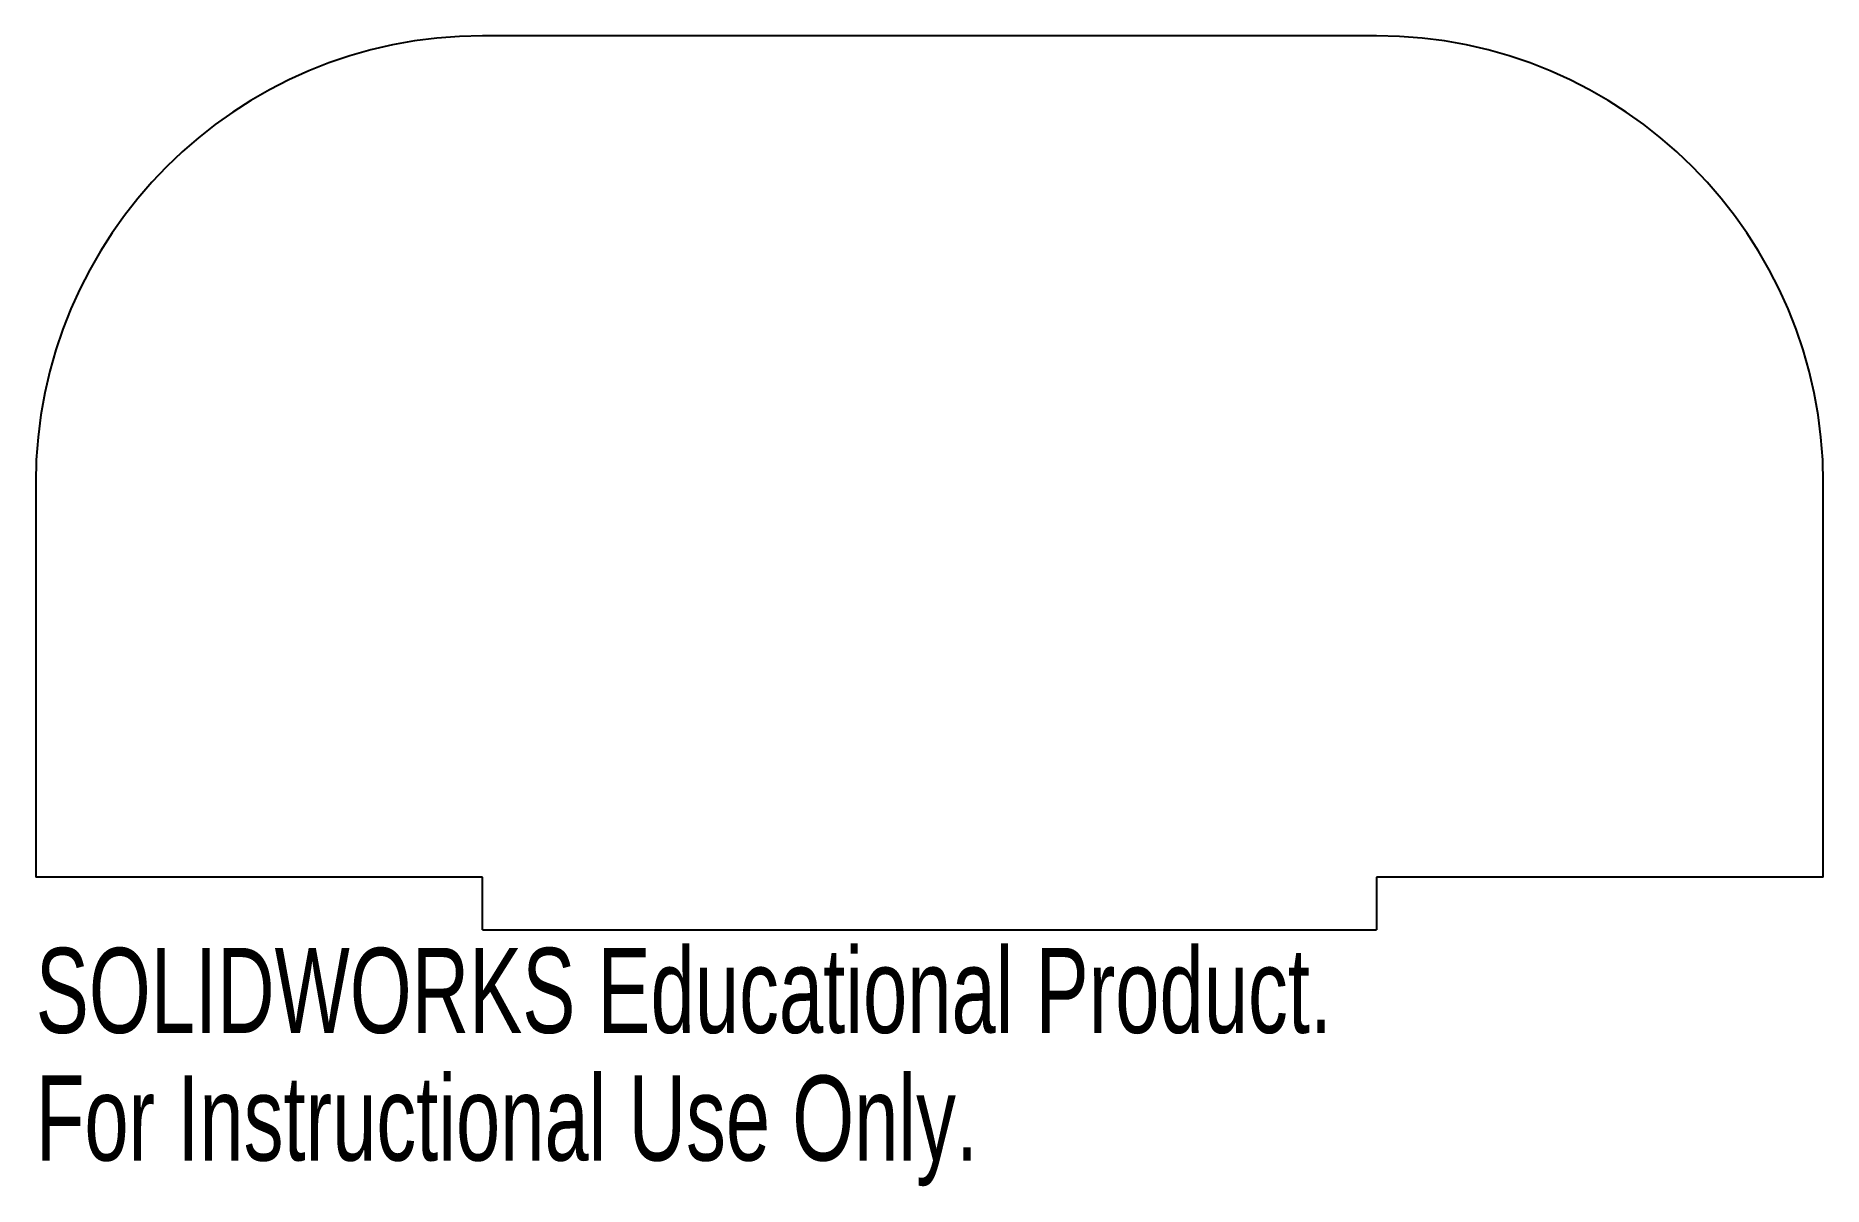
# Model space of a CAD drawing. Header units: millimetres. Extents: x 0 to 102, y -15 to 51.
import ezdxf

# ---------------------------------------------------------------- set-up
doc = ezdxf.new("R2010")
doc.units = ezdxf.units.MM
doc.styles.add('SLDTEXTSTYLE0', font='TXT', dxfattribs={"width": 0.7})

msp = doc.modelspace()

# ---------------------------------------------------------------- linework, layer by layer
at = {"color": 7, "linetype": 'Continuous', "lineweight": 25}
for p, q in [((76.2, 50.8), (25.4, 50.8)), ((0, 25.4), (0, 3)), ((101.6, 3), (101.6, 25.4)), ((25.4, 3), (0, 3)), ((25.4, 0), (25.4, 3)), ((76.2, 3), (76.2, 0)), ((101.6, 3), (76.2, 3)), ((25.4, 0), (76.2, 0))]:
    msp.add_line(p, q, dxfattribs=at)
for centre, start, end in [((25.4, 25.4), 90, 180), ((76.2, 25.4), 0, 90)]:
    msp.add_arc(centre, 25.4, start, end, dxfattribs=at)

# ---------------------------------------------------------------- texts
at = {"color": 7, "linetype": 'Continuous', "char_height": 4.8336, "attachment_point": 1, "style": 'SLDTEXTSTYLE0'}
for s, insert in [('SOLIDWORKS Educational Product.', (0, -1.02)), ('For Instructional Use Only.', (0, -8.27))]:
    msp.add_mtext(s, dxfattribs=dict(at, insert=insert))

doc.saveas('drawing.dxf')
